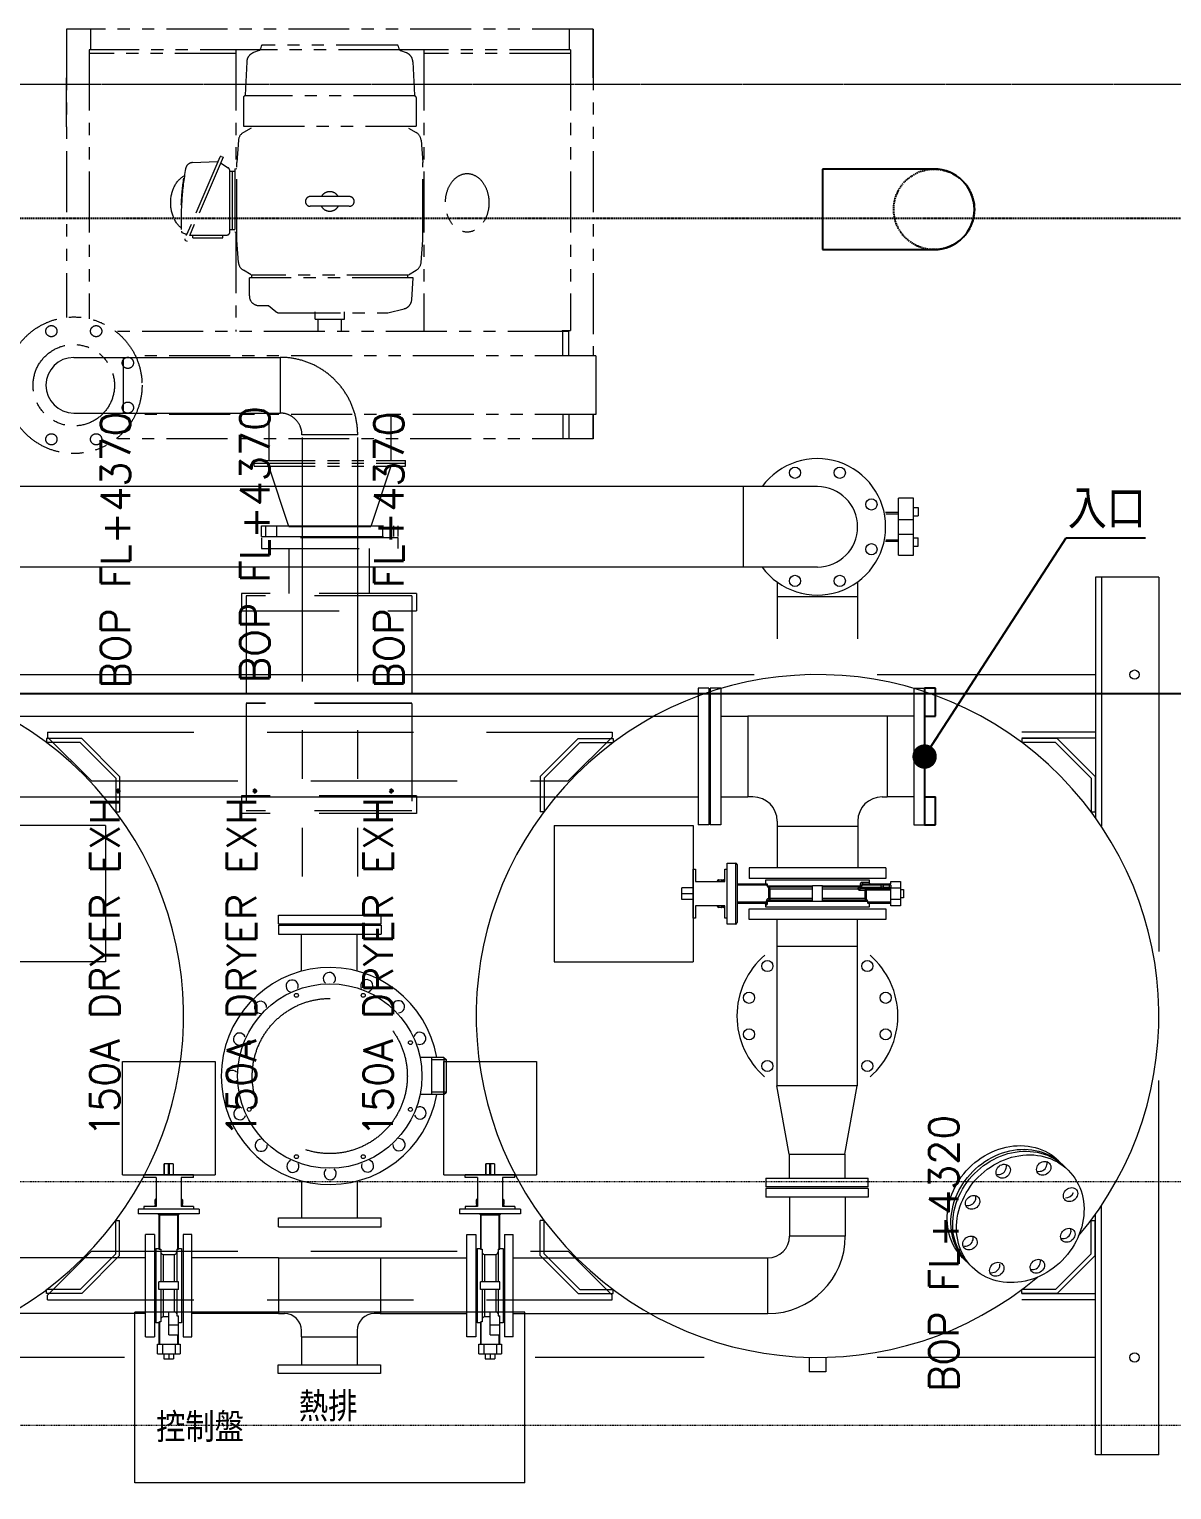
# Model space of a CAD drawing. Extents: x 0 to 160756, y 0 to 229247.
# Drawn here: x 56066 to 58409, y 92093 to 95088 of the extents above; entities that cross this region are included whole.
import ezdxf
from ezdxf.xclip import XClip

# ---------------------------------------------------------------- set-up
doc = ezdxf.new("R2010")
doc.units = 0
doc.header["$LTSCALE"] = 10
doc.header["$XCLIPFRAME"] = 2
for name, pattern in [('H12設備棟3F$0$CENTERK5', [6.916, 6.667, -0.083, 0.083, -0.083]), ('H12設備棟3F$0$DOTK1', [0.1, 0.05, -0.05]), ('H12設備棟3F$0$HIDDEN', [0.375, 0.25, -0.125]), ('H12設備棟3F$0$STYLE_18', [0.23669, 0.118345, -0.118345]), ('XCM7P30CDA$0$HIDDEN', [0.375, 0.25, -0.125]), ('XCM7Q30CDA-200K$0$DASHEDX2', [1.5, 1, -0.5]), ('XCM7Q30CDA-200K$0$PHANTOM', [2.5, 1.25, -0.25, 0.25, -0.25, 0.25, -0.25]), ('XCM7Q30CDA-200K$0$PHANTOMX2', [5, 2.5, -0.5, 0.5, -0.5, 0.5, -0.5])]:
    doc.linetypes.add(name, pattern=pattern)
for name, color, linetype in [('H12設備棟3F$0$ARC-BEAM', 252, 'H12設備棟3F$0$HIDDEN'), ('H12設備棟3F$0$H-SIN', 252, 'H12設備棟3F$0$CENTERK5'), ('H12設備棟3F$0$SETUBID', 252, 'H12設備棟3F$0$DOTK1'), ('H12設備棟3F$0$\uf4c9\ue50a', 252, 'Continuous'), ('XCM7P30CDA$0$U-CDA-PIPE', 252, 'Continuous'), ('XCM7P30CDA$0$U-CDA-PIPE 2', 252, 'Continuous'), ('XCM7P30CDA$0$U-CDA-TXT-01', 252, 'Continuous'), ('XCM7Q30CDA-200K$0$UER-FUTUER', 9, 'Continuous')]:
    doc.layers.add(name, color=color, linetype=linetype)
doc.styles.add('XCM7P30CDA$0$aa-txt', font='simplex.shx', dxfattribs={"width": 0.8, "bigfont": 'chineset.shx'})
doc.styles.add('XCM7Q30CDA-200K$0$Standard', font='txt.shx', dxfattribs={"bigfont": 'chineset.shx'})
doc.dimstyles.new('XCM7Q30CDA-200K$0$STANDARD', dxfattribs={"dimtxt": 0.18, "dimasz": 0.18, "dimexe": 0.18, "dimexo": 0.0625, "dimgap": 0.09, "dimtad": 0, "dimtih": 1, "dimtoh": 1, "dimdec": 4, "dimzin": 0, "dimdsep": 46, "dimtxsty": 'XCM7Q30CDA-200K$0$Standard', "dimcen": 0.09, "dimadec": 0, "dimazin": 0, "dimtfac": 1, "dimtdec": 4, "dimtofl": 0, "dimtmove": 0, "dimatfit": 3, "dimfxl": 1, "dimtolj": 1, "dimtzin": 0, "dimarcsym": 0})

# ---------------------------------------------------------------- blocks, each defined once
blk = doc.blocks.new('H12設備棟3F')
at = {"layer": 'H12設備棟3F$0$ARC-BEAM'}
blk.add_line((54535.2, 94700.3), (62735.2, 94700.3), dxfattribs=at)
at = {"layer": 'H12設備棟3F$0$H-SIN', "lineweight": 5}
blk.add_line((31421.4, 94975.3), (81271.4, 94975.3), dxfattribs=at)
at = {"layer": 'H12設備棟3F$0$SETUBID', "linetype": 'H12設備棟3F$0$STYLE_18', "lineweight": 5}
blk.add_lwpolyline([(55135.2, 92725.3), (60635.2, 92725.3), (60635.2, 92225.3), (55135.2, 92225.3)], close=True, dxfattribs=at)
at = {"layer": 'H12設備棟3F$0$\uf4c9\ue50a'}
blk.add_lwpolyline([(59885.2, 93725.3), (55885.2, 93725.3), (55885.2, 91225.3), (59885.2, 91225.3)], close=True, dxfattribs=at)
blk = doc.blocks.new('XCM7Q30CDA-200K$0$_Dot')
at = {"color": 0, "linetype": 'ByBlock', "lineweight": -2}
blk.add_line((-0.5, 0), (-1, 0), dxfattribs=at)
at = {"color": 0, "linetype": 'ByBlock', "const_width": 0.5}
blk.add_lwpolyline([(-0.25, 0, 1), (0.25, 0, 1)], format="xyb", close=True, dxfattribs=at)
blk = doc.blocks.new('XCM7P30CDA$0$F22P2-CDA-07-C20-00$0$FlangeSide-16.52x10KG')
for p, q in [((-2.2, 14), (-2.2, 8.26)), ((0, 14), (-2.2, 14)), ((0, -14), (0, 14)), ((0, 8.26), (-2.2, 8.26)), ((0, -8.26), (-2.2, -8.26)), ((-2.2, -8.26), (-2.2, -14)), ((-2.2, -14), (0, -14))]:
    blk.add_line(p, q)
blk = doc.blocks.new('XCM7P30CDA$0$A$Cefb5f231')
at = {"layer": 'XCM7P30CDA$0$U-CDA-PIPE 2', "xscale": 10, "yscale": 10, "zscale": 10, "rotation": 180}
blk.add_blockref('XCM7P30CDA$0$F22P2-CDA-07-C20-00$0$FlangeSide-16.52x10KG', (-936.4, -650.6), dxfattribs=at)
blk = doc.blocks.new('XCM7P30CDA$0$F22P2-CDA-07-C20-00$0$LRElbowDown-16.52')
for p, q in [((22.86, 8.26), (0, 8.26)), ((22.86, -8.26), (22.86, 8.26)), ((0, -8.26), (22.86, -8.26))]:
    blk.add_line(p, q)
blk.add_arc((0, 0), 8.26, 90, 270)
blk = doc.blocks.new('XCM7P30CDA')
at = {"layer": 'XCM7P30CDA$0$U-CDA-PIPE 2', "color": 1, "linetype": 'XCM7P30CDA$0$HIDDEN'}
blk.add_circle((57921.3, 94718.4), 82.6, dxfattribs=at)
blk.add_blockref('XCM7P30CDA$0$A$Cefb5f231', (58838.3, 94247.1))
at = {"layer": 'XCM7P30CDA$0$U-CDA-PIPE', "xscale": 10, "yscale": 10, "zscale": 10, "rotation": 180}
blk.add_blockref('XCM7P30CDA$0$F22P2-CDA-07-C20-00$0$LRElbowDown-16.52', (57921.3, 94718.4), dxfattribs=at)
at = {"layer": 'XCM7P30CDA$0$U-CDA-TXT-01', "style": 'XCM7P30CDA$0$aa-txt'}
for s, p in [('BOP FL+4370', (56558.5, 93747.1)), ('BOP FL+4370', (56272.8, 93735.8)), ('BOP FL+4370', (56833.2, 93735.8)), ('150A DRYER EXH.', (56250.8, 92816.2)), ('150A DRYER EXH.', (56531, 92816.2)), ('150A DRYER EXH.', (56811.2, 92816.2)), ('BOP FL+4320', (57971.2, 92294))]:
    blk.add_text(s, height=60, rotation=90, dxfattribs=at).set_placement(p)
blk = doc.blocks.new('XCM7Q30CDA-200K$0$A$C3f8f34e0')
at = {"linetype": 'XCM7Q30CDA-200K$0$PHANTOM', "lineweight": 13, "ltscale": 10}
for p, q in [((540, 2146.3), (-540, 2146.3)), ((-540, 2146.3), (-540, 1555.5)), ((-490.5, 2146.3), (-490.5, 2104.3)), ((490.5, 2146.3), (490.5, 2104.3)), ((540, 2146.3), (540, 1476.3)), ((540, 2046.3), (540, 2146.3)), ((-141.1, 2104.3), (-493.5, 2104.3)), ((-493.5, 2104.3), (-493.5, 1552.7)), ((-192.5, 2096.3), (-493.5, 2096.3)), ((-192.5, 2104.3), (-192.5, 1860.5)), ((-144.9, 2102.8), (-156.6, 2098.3)), ((142.5, 2103.7), (-142.5, 2103.7)), ((-140.5, 2111.8), (-141.9, 2106.2)), ((138, 2113.7), (-138, 2113.7)), ((140.5, 2111.8), (141.9, 2106.2)), ((493.5, 2104.3), (141.1, 2104.3)), ((144.9, 2102.8), (156.6, 2098.3)), ((192.5, 2104.3), (192.5, 1526.3)), ((493.5, 2096.3), (192.5, 2096.3)), ((493.5, 2104.3), (493.5, 1528.3)), ((-170.4, 2079.1), (-173.4, 2011.3)), ((170.4, 2079.1), (173.4, 2011.3)), ((-540, 1946.3), (-540, 2046.3)), ((173.5, 2009.7), (-173.5, 2009.7)), ((-177.1, 2006.1), (-177.1, 1947.7)), ((177.1, 2006.1), (177.1, 1947.7)), ((-177.1, 1947.7), (177.1, 1947.7)), ((-187.2, 1918.5), (-190.5, 1872.7)), ((-161.5, 1943.5), (-177.3, 1934.4)), ((161.5, 1943.5), (177.3, 1934.4)), ((187.3, 1918.5), (190.5, 1872.7)), ((-225.3, 1884.1), (-297.2, 1716.3)), ((-218.9, 1883.8), (-292.5, 1711.9)), ((-281.5, 1872.7), (-230.4, 1875)), ((-223.9, 1872), (-208.3, 1862)), ((-222.4, 1885.3), (-218.9, 1883.8)), ((-195, 1860.3), (-190.5, 1860.7)), ((-195, 1860.3), (-195, 1730.3)), ((-190.5, 1713.7), (-190.5, 1872.7)), ((190.5, 1713.7), (190.5, 1872.7)), ((-300, 1841), (-298.8, 1840.8)), ((-205, 1730.5), (-205, 1856)), ((-205, 1855.3), (-195, 1855.3)), ((-200, 1855.3), (-200, 1735.3)), ((40, 1803.2), (-40, 1803.2)), ((-305.2, 1787.1), (-304, 1787)), ((40, 1783.2), (-40, 1783.2)), ((-302.5, 1729.4), (-295.1, 1726.1)), ((-296, 1713.4), (-292.5, 1711.9)), ((-287.2, 1724.3), (-211.2, 1724.3)), ((-281, 1718.5), (-281, 1724.3)), ((-281, 1718.5), (-219, 1718.5)), ((-219, 1718.5), (-219, 1724.3)), ((-205, 1735.3), (-195, 1735.3)), ((-190.5, 1729.8), (-195, 1730.3)), ((-192.5, 1730), (-192.5, 1526.3)), ((-187.2, 1667.9), (-190.5, 1713.7)), ((187.3, 1667.9), (190.5, 1713.7)), ((-161.5, 1642.9), (-177.3, 1652)), ((161.5, 1642.9), (177.3, 1652)), ((-165, 1599.7), (-165, 1636.7)), ((171.1, 1636.7), (-165, 1636.7)), ((160, 1641.7), (-160, 1641.7)), ((-160, 1638.7), (-160, 1641.7)), ((160, 1638.7), (160, 1641.7)), ((167.9, 1591.3), (171.1, 1636.7)), ((-145, 1579.7), (-126, 1579.7)), ((-126, 1579.7), (-110.8, 1567.4)), ((-103.2, 1564.7), (115.7, 1564.7)), ((-30, 1551.7), (-30, 1566.7)), ((30, 1551.7), (30, 1566.7)), ((119, 1565.1), (152.7, 1573.3)), ((-30, 1551.7), (30, 1551.7)), ((-24, 1526.3), (-24, 1551.7)), ((24, 1526.3), (24, 1551.7)), ((476.8, 1528.3), (493.5, 1528.3)), ((476.8, 1528.3), (476.8, 1526.3)), ((490, 1526.3), (-438.4, 1526.3)), ((478, 1476.3), (478, 1526.3)), ((490, 1476.3), (490, 1526.3)), ((545.6, 1476.3), (-398.5, 1476.3)), ((545.6, 1476.3), (545.6, 1356.3)), ((545.6, 1356.3), (-398.5, 1356.3)), ((-125, 1356.3), (-125, 1262.3)), ((125, 1356.3), (125, 1262.3)), ((478, 1356.3), (478, 1306.3)), ((490, 1356.3), (490, 1306.3)), ((540, 1356.3), (540, 1306.3)), ((540, 1306.3), (540, 1356.3)), ((540, 1306.3), (-438.4, 1306.3)), ((-155, 1262.3), (155, 1262.3)), ((-155, 1250.3), (-155, 1262.3)), ((155, 1250.3), (155, 1262.3)), ((-155, 1256.3), (155, 1256.3)), ((-155, 1250.3), (155, 1250.3))]:
    blk.add_line(p, q, dxfattribs=at)
at = {"linetype": 'XCM7Q30CDA-200K$0$PHANTOMX2', "lineweight": 13, "ltscale": 20}
for p, q in [((-525, 1473.3), (-423, 1473.3)), ((-423, 1359.3), (-423, 1473.3)), ((-422.6, 1473.3), (-101.6, 1473.3)), ((-101.6, 1473.5), (-101.6, 1359.2)), ((-525, 1359.3), (-423, 1359.3)), ((-423, 1359.3), (-101.6, 1359.3)), ((57.2, 1314.7), (-57.1, 1314.7)), ((-57, 1309), (-57, 330)), ((57, 1309), (57, 330))]:
    blk.add_line(p, q, dxfattribs=at)
at = {"linetype": 'XCM7Q30CDA-200K$0$PHANTOM', "lineweight": 13, "ltscale": 20}
for p, q in [((-84.2, 1126.9), (-125, 1250.3)), ((125, 1250.3), (84.2, 1126.9)), ((-140, 1128.3), (140, 1128.3)), ((-140, 1106.3), (-140, 1128.3)), ((-131.5, 1106.3), (-131.5, 1128.3)), ((-108.5, 1106.3), (-108.5, 1128.3)), ((-84.2, 1126.9), (84.2, 1126.9)), ((108.5, 1106.3), (108.5, 1128.3)), ((131.5, 1106.3), (131.5, 1128.3)), ((140, 1106.3), (140, 1128.3)), ((-140, 1106.3), (140, 1106.3))]:
    blk.add_line(p, q, dxfattribs=at)
at = {"linetype": 'Continuous', "lineweight": 13}
for p, q in [((847.8, 1208.5), (-755.2, 1208.5)), ((847.8, 1208.5), (847.8, 1043.5)), ((999.8, 1208.5), (847.8, 1208.5)), ((1196.7, 1184.5), (1166.4, 1184.5)), ((1166.4, 1141.2), (1166.4, 1184.5)), ((1196.7, 1141.2), (1196.7, 1184.5)), ((1139.8, 1156.3), (1166.4, 1156.3)), ((1139.8, 1156.3), (1166.4, 1156.3)), ((1140.3, 1152.5), (1166.4, 1152.5)), ((1140.3, 1152.5), (1166.4, 1152.5)), ((1166.4, 1141.2), (1196.7, 1141.2)), ((1166.4, 1110.8), (1166.4, 1141.2)), ((1196.7, 1165.7), (1206.7, 1165.7)), ((1196.7, 1148.7), (1206.7, 1148.7)), ((1196.7, 1110.8), (1196.7, 1141.2)), ((1206.7, 1165.7), (1206.7, 1148.7)), ((1166.4, 1110.8), (1196.7, 1110.8)), ((1166.4, 1068), (1166.4, 1110.8)), ((1196.7, 1068), (1196.7, 1110.8)), ((1166.4, 1095.7), (1139.8, 1095.7)), ((1166.4, 1095.7), (1139.8, 1095.7)), ((1140.3, 1099.5), (1166.4, 1099.5)), ((1140.3, 1099.5), (1166.4, 1099.5)), ((1196.7, 1103.3), (1206.7, 1103.3)), ((1196.7, 1086.3), (1206.7, 1086.3)), ((1206.7, 1086.3), (1206.7, 1103.3)), ((1166.4, 1068), (1196.7, 1068)), ((847.8, 1043.5), (-755.2, 1043.5)), ((999.8, 1043.5), (847.8, 1043.5)), ((917.3, 1012.9), (917.3, 983)), ((1082.3, 1012.9), (1082.3, 983)), ((917.2, 983), (1082.4, 983)), ((917.3, 983), (917.3, 896.3)), ((1082.3, 983), (1082.3, 896.3)), ((745.1, 424), (750.1, 424)), ((745.1, 324), (745.1, 424)), ((750.1, 424), (750.1, 399)), ((810.1, 424), (815.1, 424)), ((810.1, 399), (810.1, 424)), ((815.1, 436.5), (832.1, 436.5)), ((815.1, 311.5), (815.1, 436.5)), ((832.1, 436.5), (832.1, 311.5)), ((835.1, 433.5), (835.1, 314.5)), ((750.1, 399), (810.1, 399)), ((795.1, 399), (795.1, 400.5)), ((797, 402.5), (803.1, 402.5)), ((797.1, 402.5), (797.1, 399)), ((803.1, 402.5), (803.1, 399)), ((805.1, 400.5), (805.1, 399)), ((807, 402.5), (810.1, 402.5)), ((807.1, 399), (807.1, 402.5)), ((835.1, 394), (896.4, 394)), ((897.1, 391), (835.1, 391)), ((894.1, 394), (894.1, 402)), ((894.1, 402), (1106.1, 402)), ((897.1, 390), (897.1, 391)), ((897.1, 390), (990.1, 390)), ((990.1, 358), (990.1, 390)), ((1010.1, 390), (990.1, 390)), ((1010.1, 390), (1087.5, 390)), ((1010.1, 358), (1010.1, 390)), ((1087.5, 391), (1087.5, 390)), ((1090.7, 391), (1087.5, 391)), ((1090.7, 390), (1087.5, 390)), ((1130.8, 391), (1090.7, 391)), ((1090.7, 391), (1090.7, 390)), ((1106, 397), (1090.8, 397)), ((1093.4, 394), (1131.5, 394)), ((1106.1, 402), (1106.1, 397)), ((1130.8, 387), (1130.8, 391)), ((1134.5, 391), (1130.8, 391)), ((1131.5, 394), (1133, 394)), ((1133, 394), (1146.1, 394)), ((1134.5, 391), (1134.5, 387)), ((1147.6, 391), (1134.5, 391)), ((1146.1, 394), (1147.1, 394)), ((1147.1, 394), (1150.1, 394)), ((1147.6, 387), (1147.6, 391)), ((1150.1, 391), (1147.6, 391)), ((1150.1, 399), (1170.1, 399)), ((1150.1, 394), (1150.1, 399)), ((1150.1, 391), (1150.1, 387)), ((1170.1, 399), (1170.1, 386)), ((745.1, 386), (722.1, 386)), ((722.1, 374), (722.1, 386)), ((722.1, 374), (745.1, 374)), ((722.1, 362), (722.1, 374)), ((745.1, 362), (722.1, 362)), ((990.1, 387), (899.6, 387)), ((899.6, 387), (899.9, 387)), ((899.9, 387), (899.9, 363.9)), ((899.9, 363.9), (900.4, 361)), ((899.9, 363.9), (902.8, 363.9)), ((900.4, 361), (990.1, 361)), ((902.8, 384.1), (990.1, 384.1)), ((902.8, 363.9), (902.8, 384.1)), ((990.1, 363.9), (902.8, 363.9)), ((1084.9, 387), (1010.1, 387)), ((1010.1, 384.1), (1082.8, 384.1)), ((1097.3, 363.9), (1010.1, 363.9)), ((1010.1, 361), (1100.5, 361)), ((1085.8, 381), (1097.3, 381)), ((1131.5, 384), (1088.3, 384)), ((1089.9, 387), (1130.8, 387)), ((1097.3, 381), (1097.3, 363.9)), ((1100.2, 381), (1097.3, 381)), ((1100.2, 381), (1100.2, 384)), ((1150.1, 381), (1100.2, 381)), ((1100.2, 381), (1100.2, 361)), ((1100.5, 361), (1100.2, 361)), ((1134.5, 387), (1130.8, 387)), ((1133, 384), (1131.5, 384)), ((1146.1, 384), (1133, 384)), ((1134.5, 387), (1147.6, 387)), ((1147.1, 384), (1146.1, 384)), ((1150.1, 384), (1147.1, 384)), ((1147.6, 387), (1150.1, 387)), ((1149.9, 386), (1170.1, 386)), ((1150.1, 362), (1150.1, 384)), ((1170.1, 362), (1150.1, 362)), ((1150.1, 349), (1150.1, 362)), ((1170.1, 386), (1170.1, 362)), ((1170.1, 382.5), (1176.1, 382.5)), ((1176.1, 365.5), (1170.1, 365.5)), ((1170.1, 362), (1170.1, 349)), ((1176.1, 382.5), (1176.1, 365.5)), ((750.1, 349), (750.1, 324)), ((810.1, 349), (750.1, 349)), ((795.1, 347.5), (795.1, 349)), ((803.1, 345.5), (797, 345.5)), ((797.1, 349), (797.1, 345.5)), ((803.1, 349), (803.1, 345.5)), ((805.1, 349), (805.1, 347.5)), ((810.1, 345.5), (807, 345.5)), ((807.1, 349), (807.1, 345.5)), ((810.1, 324), (810.1, 349)), ((835.1, 357), (894.7, 357)), ((893.3, 354), (835.1, 354)), ((894.1, 346), (894.1, 351)), ((1106.1, 346), (894.1, 346)), ((894.2, 351), (896.3, 351)), ((894.7, 358), (897.6, 358)), ((894.7, 358), (894.7, 357)), ((894.7, 357), (897.6, 357)), ((897.6, 357), (897.6, 358)), ((990.1, 358), (897.6, 358)), ((1010.1, 358), (990.1, 358)), ((1103.1, 358), (1010.1, 358)), ((1103.1, 358), (1103.1, 357)), ((1103.1, 357), (1150.1, 357)), ((1150.1, 354), (1103.8, 354)), ((1106.1, 354), (1106.1, 346)), ((1170.1, 349), (1150.1, 349)), ((750.1, 324), (745.1, 324)), ((815.1, 324), (810.1, 324)), ((832.1, 311.5), (815.1, 311.5)), ((942, -160), (916.6, -20)), ((1056, -160), (1081.6, -20)), ((942, -160), (942, -209.4)), ((942, -160), (1056, -160)), ((1056, -160), (1056, -209.4)), ((-381.3, -207.8), (-381.3, -202.8)), ((-279.3, -202.8), (-381.3, -202.8)), ((-355.8, -207.8), (-381.3, -207.8)), ((-355.8, -207.8), (-355.8, -267.8)), ((-339.3, -202.8), (-339.3, -179.8)), ((-339.3, -179.8), (-339.3, -202.8)), ((-321.4, -179.8), (-339.3, -179.8)), ((-331.3, -179.8), (-331.3, -202.8)), ((-329.4, -179.8), (-329.4, -202.8)), ((-321.4, -179.8), (-321.4, -202.8)), ((-321.3, -179.8), (-321.3, -202.8)), ((-304.8, -207.8), (-304.8, -267.8)), ((-279.3, -207.8), (-304.8, -207.8)), ((-279.3, -207.8), (-279.3, -202.8)), ((277.7, -207.8), (277.7, -202.8)), ((379.7, -202.8), (277.7, -202.8)), ((303.2, -207.8), (277.7, -207.8)), ((303.2, -207.8), (303.2, -267.8)), ((319.7, -202.8), (319.7, -179.8)), ((319.7, -179.8), (319.7, -202.8)), ((337.6, -179.8), (319.7, -179.8)), ((327.7, -179.8), (327.7, -202.8)), ((329.6, -179.8), (329.6, -202.8)), ((337.6, -179.8), (337.6, -202.8)), ((337.7, -179.8), (337.7, -202.8)), ((354.2, -207.8), (354.2, -267.8)), ((379.7, -207.8), (354.2, -207.8)), ((379.7, -207.8), (379.7, -202.8)), ((894, -209.4), (894, -227.4)), ((894, -209.4), (1104, -209.4)), ((1104, -227.4), (1104, -209.4)), ((1104, -227.4), (894, -227.4)), ((-355.8, -267.8), (-381.3, -267.8)), ((-381.3, -267.8), (-381.3, -272.8)), ((-358.4, -261.8), (-358.4, -253.8)), ((-358.4, -253.8), (-355.8, -253.8)), ((-355.8, -261.8), (-358.4, -261.8)), ((-358.4, -267.8), (-358.4, -263.8)), ((-358.4, -263.8), (-355.8, -263.8)), ((-355.8, -252.8), (-357.4, -252.8)), ((-355.8, -262.8), (-357.4, -262.8)), ((-303.2, -252.8), (-304.8, -252.8)), ((-304.8, -253.8), (-302.2, -253.8)), ((-302.2, -261.8), (-304.8, -261.8)), ((-303.2, -262.8), (-304.8, -262.8)), ((-304.8, -263.8), (-302.2, -263.8)), ((-279.3, -267.8), (-304.8, -267.8)), ((-302.2, -253.8), (-302.2, -261.8)), ((-302.2, -263.8), (-302.2, -267.8)), ((-279.3, -267.8), (-279.3, -272.8)), ((303.2, -267.8), (277.7, -267.8)), ((277.7, -267.8), (277.7, -272.8)), ((300.6, -261.8), (300.6, -253.8)), ((300.6, -253.8), (303.2, -253.8)), ((303.2, -261.8), (300.6, -261.8)), ((300.6, -267.8), (300.6, -263.8)), ((300.6, -263.8), (303.2, -263.8)), ((303.2, -252.8), (301.6, -252.8)), ((303.2, -262.8), (301.6, -262.8)), ((355.8, -252.8), (354.2, -252.8)), ((354.2, -253.8), (356.8, -253.8)), ((356.8, -261.8), (354.2, -261.8)), ((355.8, -262.8), (354.2, -262.8)), ((354.2, -263.8), (356.8, -263.8)), ((379.7, -267.8), (354.2, -267.8)), ((356.8, -253.8), (356.8, -261.8)), ((356.8, -263.8), (356.8, -267.8)), ((379.7, -267.8), (379.7, -272.8)), ((-267.8, -272.8), (-392.8, -272.8)), ((-392.8, -272.8), (-392.8, -282.8)), ((-267.8, -282.8), (-392.8, -282.8)), ((-352.3, -282.8), (-350.3, -284.8)), ((-350.3, -284.8), (-348.3, -284.8)), ((-350.3, -284.8), (-350.3, -354.9)), ((-348.3, -284.8), (-348.3, -282.8)), ((-348.3, -284.8), (-312.3, -284.8)), ((-348.3, -355.3), (-348.3, -284.8)), ((-312.3, -284.8), (-312.3, -282.8)), ((-312.3, -284.8), (-310.3, -284.8)), ((-312.3, -284.8), (-312.3, -355.3)), ((-310.3, -284.8), (-308.3, -282.8)), ((-310.3, -354.9), (-310.3, -284.8)), ((-267.8, -272.8), (-267.8, -282.8)), ((391.2, -272.8), (266.2, -272.8)), ((266.2, -272.8), (266.2, -282.8)), ((391.2, -282.8), (266.2, -282.8)), ((306.7, -282.8), (308.7, -284.8)), ((308.7, -284.8), (310.7, -284.8)), ((308.7, -284.8), (308.7, -354.9)), ((310.7, -284.8), (310.7, -282.8)), ((310.7, -284.8), (346.7, -284.8)), ((310.7, -355.3), (310.7, -284.8)), ((346.7, -284.8), (346.7, -282.8)), ((346.7, -284.8), (348.7, -284.8)), ((346.7, -284.8), (346.7, -355.3)), ((348.7, -284.8), (350.7, -282.8)), ((348.7, -354.9), (348.7, -284.8)), ((391.2, -272.8), (391.2, -282.8)), ((-282.8, -324.8), (-300.8, -324.8)), ((-300.8, -324.8), (-300.8, -534.8)), ((-282.8, -534.8), (-282.8, -324.8)), ((281.2, -324.8), (299.2, -324.8)), ((281.2, -534.8), (281.2, -324.8)), ((299.2, -324.8), (299.2, -534.8)), ((-356.8, -353.3), (-350.3, -353.3)), ((-356.8, -353.3), (-356.8, -506.3)), ((-348.3, -355.3), (-346.8, -355.3)), ((-346.8, -355.3), (-346.8, -421.8)), ((-313.8, -355.3), (-312.3, -355.3)), ((-313.8, -355.3), (-313.8, -421.8)), ((-310.3, -353.3), (-303.8, -353.3)), ((-303.8, -353.3), (-303.8, -506.3)), ((302.2, -353.3), (308.7, -353.3)), ((302.2, -353.3), (302.2, -506.3)), ((310.7, -355.3), (312.2, -355.3)), ((312.2, -355.3), (312.2, -421.8)), ((345.2, -355.3), (346.7, -355.3)), ((345.2, -355.3), (345.2, -421.8)), ((348.7, -353.3), (355.2, -353.3)), ((355.2, -353.3), (355.2, -506.3)), ((-341.8, -365.7), (-341.8, -421.8)), ((-341.8, -365.7), (-318.8, -365.7)), ((-318.8, -365.7), (-318.8, -421.8)), ((-105.1, -372.7), (-282.8, -372.7)), ((-105.1, -372.7), (-105.1, -487)), ((-105.1, -372.7), (104.5, -372.7)), ((103.5, -372.7), (281.2, -372.7)), ((104.5, -487), (104.5, -372.7)), ((317.2, -365.7), (317.2, -421.8)), ((317.2, -365.7), (340.2, -365.7)), ((340.2, -365.7), (340.2, -421.8)), ((-310.3, -421.8), (-350.3, -421.8)), ((-350.3, -429.8), (-350.3, -421.8)), ((-350.3, -437.8), (-350.3, -429.8)), ((-310.3, -437.8), (-350.3, -437.8)), ((-346.8, -437.8), (-346.8, -504.3)), ((-341.8, -437.8), (-341.8, -494)), ((-318.8, -437.8), (-318.8, -483.8)), ((-313.8, -437.8), (-313.8, -491.9)), ((-310.3, -429.8), (-310.3, -421.8)), ((-310.3, -437.8), (-310.3, -429.8)), ((-105.1, -434.9), (-105.1, -487)), ((348.7, -421.8), (308.7, -421.8)), ((308.7, -429.8), (308.7, -421.8)), ((308.7, -437.8), (308.7, -429.8)), ((348.7, -437.8), (308.7, -437.8)), ((312.2, -437.8), (312.2, -504.3)), ((317.2, -437.8), (317.2, -494)), ((340.2, -437.8), (340.2, -483.8)), ((345.2, -437.8), (345.2, -491.9)), ((348.7, -429.8), (348.7, -421.8)), ((348.7, -437.8), (348.7, -429.8)), ((-350.3, -506.3), (-356.8, -506.3)), ((-350.3, -504.7), (-350.3, -549.8)), ((-346.8, -504.3), (-348.3, -504.3)), ((-348.3, -549.8), (-348.3, -504.3)), ((-330.3, -494), (-341.8, -494)), ((-330.3, -483.8), (-318.8, -483.8)), ((-330.3, -510.4), (-330.3, -483.8)), ((-313.8, -491.9), (-310.3, -491.9)), ((-310.3, -510.4), (-310.3, -491.9)), ((-303.8, -506.3), (-310.3, -506.3)), ((-105.1, -487), (-282.8, -487)), ((-105.1, -487), (-93, -487)), ((104.5, -487), (91.3, -487)), ((103.5, -487), (281.2, -487)), ((308.7, -506.3), (302.2, -506.3)), ((308.7, -504.7), (308.7, -549.8)), ((312.2, -504.3), (310.7, -504.3)), ((310.7, -549.8), (310.7, -504.3)), ((328.7, -494), (317.2, -494)), ((328.7, -483.8), (340.2, -483.8)), ((328.7, -510.4), (328.7, -483.8)), ((345.2, -491.9), (348.7, -491.9)), ((348.7, -510.4), (348.7, -491.9)), ((355.2, -506.3), (348.7, -506.3)), ((-330.3, -510.4), (-310.3, -510.4)), ((-330.3, -530.7), (-330.3, -510.4)), ((-330.3, -530.7), (-310.3, -530.7)), ((-312.3, -530.7), (-312.3, -549.8)), ((-310.3, -530.7), (-310.3, -510.4)), ((-310.3, -549.8), (-310.3, -530.7)), ((-300.8, -534.8), (-282.8, -534.8)), ((-58, -534.8), (-58, -522)), ((-58, -534.8), (56.3, -534.8)), ((-58, -534.8), (-58, -591.8)), ((56.3, -522), (56.3, -534.8)), ((56.3, -534.8), (56.3, -591.8)), ((299.2, -534.8), (281.2, -534.8)), ((328.7, -510.4), (348.7, -510.4)), ((328.7, -530.7), (328.7, -510.4)), ((328.7, -530.7), (348.7, -530.7)), ((346.7, -530.7), (346.7, -549.8)), ((348.7, -530.7), (348.7, -510.4)), ((348.7, -549.8), (348.7, -530.7)), ((-353.5, -569.8), (-353.5, -549.8)), ((-353.5, -549.8), (-343.4, -549.8)), ((-343.4, -549.8), (-317.2, -549.8)), ((-343.4, -549.8), (-343.4, -569.8)), ((-317.2, -549.8), (-317.2, -569.8)), ((-317.2, -549.8), (-307.1, -549.8)), ((-307.1, -549.8), (-307.1, -569.8)), ((305.5, -569.8), (305.5, -549.8)), ((305.5, -549.8), (315.6, -549.8)), ((315.6, -549.8), (341.8, -549.8)), ((315.6, -549.8), (315.6, -569.8)), ((341.8, -549.8), (341.8, -569.8)), ((341.8, -549.8), (351.9, -549.8)), ((351.9, -549.8), (351.9, -569.8)), ((-353.5, -569.8), (-343.4, -569.8)), ((-343.4, -569.8), (-317.2, -569.8)), ((-340.3, -569.8), (-340.3, -579.8)), ((-340.3, -579.8), (-330.3, -579.8)), ((-330.3, -569.8), (-330.3, -579.8)), ((-330.3, -579.8), (-320.3, -579.8)), ((-320.3, -569.8), (-320.3, -579.8)), ((-317.2, -569.8), (-307.1, -569.8)), ((-105.8, -609.8), (-105.8, -591.8)), ((-105.8, -591.8), (104.2, -591.8)), ((104.2, -591.8), (104.2, -609.8)), ((305.5, -569.8), (315.6, -569.8)), ((315.6, -569.8), (341.8, -569.8)), ((318.7, -569.8), (318.7, -579.8)), ((318.7, -579.8), (328.7, -579.8)), ((328.7, -569.8), (328.7, -579.8)), ((328.7, -579.8), (338.7, -579.8)), ((338.7, -569.8), (338.7, -579.8)), ((341.8, -569.8), (351.9, -569.8)), ((104.2, -609.8), (-105.8, -609.8))]:
    blk.add_line(p, q, dxfattribs=at)
at = {"linetype": 'XCM7Q30CDA-200K$0$DASHEDX2', "lineweight": 13, "ltscale": 20}
for p, q in [((140, 1103.3), (-140, 1103.3)), ((-140, 1103.3), (-140, 1081.3)), ((-140, 1081.3), (140, 1081.3)), ((-84, 1081.3), (-84, 989.5)), ((81, 1081.3), (81, 989.5)), ((140, 1081.3), (140, 1103.3)), ((-181.1, 989.5), (-181.1, 953.5)), ((177.9, 989.5), (-181.1, 989.5)), ((177.9, 989.5), (177.9, 953.5)), ((168.4, 984.5), (-171.6, 984.5)), ((-171.6, 984.5), (-171.6, 764.5)), ((168.4, 984.5), (168.4, 764.5)), ((-181.1, 953.5), (177.9, 953.5)), ((168.4, 764.5), (-171.6, 764.5)), ((168.4, 763.5), (-171.6, 763.5)), ((-171.6, 763.5), (-171.6, 543.5)), ((168.4, 763.5), (168.4, 543.5)), ((-181.1, 574.5), (-181.1, 538.5)), ((177.9, 574.5), (-181.1, 574.5)), ((177.9, 574.5), (177.9, 538.5)), ((168.4, 543.5), (-171.6, 543.5)), ((177.9, 538.5), (-181.1, 538.5))]:
    blk.add_line(p, q, dxfattribs=at)
at = {"lineweight": 13}
for p, q in [((1570.1, 1023), (1570.1, 529.5)), ((1700.1, 1023), (1570.1, 1023)), ((1582.1, 1023), (1582.1, 512.2)), ((1700.1, 1023), (1700.1, 255)), ((870.4, 822.9), (-796.2, 822.9)), ((1569.1, 822.9), (1122.2, 822.9)), ((777.1, 795), (755.1, 795)), ((755.1, 795), (755.1, 515)), ((777.1, 795), (777.1, 515)), ((802.1, 795), (780.1, 795)), ((780.1, 795), (780.1, 515)), ((802.1, 795), (802.1, 515)), ((1197.7, 795), (1219.7, 795)), ((1197.7, 795), (1197.7, 515)), ((1219.7, 795), (1219.7, 515)), ((-847.4, 737.6), (755.1, 737.6)), ((802.5, 737.6), (857.1, 737.6)), ((857.1, 737.6), (857.1, 572.4)), ((1143.1, 737.6), (857.1, 737.6)), ((1197.7, 737.6), (1143.1, 737.6)), ((1143.1, 737.6), (1143.1, 572.4)), ((1569.1, 704.9), (1419.1, 704.9)), ((1569.1, 692.9), (1419.1, 692.9)), ((1491.2, 691.9), (1419.1, 691.9)), ((1419.1, 691.9), (1419.1, 683.9)), ((1569.1, 614), (1491.2, 691.9)), ((1487.9, 683.9), (1419.1, 683.9)), ((1561.1, 610.7), (1487.9, 683.9)), ((1561.1, 610.7), (1561.1, 541.9)), ((1569.1, 614), (1569.1, 541.9)), ((-847.4, 572.4), (755.1, 572.4)), ((802.5, 572.4), (857.1, 572.4)), ((867.5, 572.4), (857.1, 572.4)), ((1132.7, 572.4), (1143.1, 572.4)), ((1197.7, 572.4), (1143.1, 572.4)), ((1561.1, 541.9), (1569.1, 541.9)), ((777.1, 515), (755.1, 515)), ((802.1, 515), (780.1, 515)), ((917.5, 522.4), (917.5, 512)), ((917.5, 512), (1082.7, 512)), ((917.6, 512), (917.6, 427)), ((1082.6, 512), (1082.6, 427)), ((1082.7, 522.4), (1082.7, 512)), ((1197.7, 515), (1219.7, 515)), ((860.1, 427), (860.1, 405)), ((1140.1, 427), (860.1, 427)), ((1140.1, 427), (1140.1, 405)), ((1140.1, 405), (860.1, 405)), ((860.1, 321), (860.1, 343)), ((860.1, 343), (1140.1, 343)), ((1140.1, 343), (1140.1, 321)), ((1140.1, 321), (860.1, 321)), ((917.3, 266), (917.3, 321)), ((1082.3, 266), (1082.3, 321)), ((917.3, 266), (1082.3, 266)), ((917.3, -20), (917.3, 266)), ((1082.3, -20), (1082.3, 266)), ((234, 38), (185.1, 38)), ((209, -38), (209, 38)), ((239, 33), (209, 33)), ((234, 38), (239, 33)), ((234, 38), (234, -38)), ((239, -33), (239, 33)), ((1082.3, -20), (917.3, -20)), ((1700.1, -777), (1700.1, -9)), ((234, -38), (185.1, -38)), ((239, -33), (209, -33)), ((234, -38), (239, -33)), ((1104, -230.4), (894, -230.4)), ((894, -230.4), (894, -248.4)), ((1104, -230.4), (1104, -248.4)), ((1104, -248.4), (894, -248.4)), ((942.6, -248.4), (942.6, -328.4)), ((1056.6, -248.4), (1056.6, -328.4)), ((1582.1, -777), (1582.1, -266.2)), ((1561.1, -364.7), (1561.1, -295.9)), ((1561.1, -295.9), (1569.1, -295.9)), ((1569.1, -368), (1569.1, -295.9)), ((1570.1, -777), (1570.1, -283.5)), ((-359.8, -324.8), (-377.8, -324.8)), ((-377.8, -534.8), (-377.8, -324.8)), ((-359.8, -324.8), (-359.8, -534.8)), ((358.2, -324.8), (376.2, -324.8)), ((358.2, -324.8), (358.2, -534.8)), ((376.2, -534.8), (376.2, -324.8)), ((1056.6, -328.4), (942.6, -328.4)), ((1056.9, -328.4), (942.6, -328.4)), ((-377.8, -372.6), (-899, -372.8)), ((376.2, -372.6), (898, -372.8)), ((898.2, -487.1), (898.2, -372.8)), ((1561.1, -364.7), (1487.9, -437.9)), ((1569.1, -368), (1491.2, -445.9)), ((1487.9, -437.9), (1419.1, -437.9)), ((1419.1, -445.9), (1419.1, -437.9)), ((1491.2, -445.9), (1419.1, -445.9)), ((1569.1, -446.9), (1419.1, -446.9)), ((1569.1, -458.9), (1419.1, -458.9)), ((-377.8, -486.9), (-898.7, -487.1)), ((376.2, -486.9), (897.7, -487.1)), ((-377.8, -534.8), (-359.8, -534.8)), ((376.2, -534.8), (358.2, -534.8)), ((-421.3, -576.9), (-768.2, -576.9)), ((767.8, -576.9), (420.9, -576.9)), ((983.2, -576.7), (983.2, -606.7)), ((1017.2, -576.7), (1017.2, -606.7)), ((1569.1, -576.9), (1122.2, -576.9)), ((1017.2, -606.7), (983.2, -606.7)), ((1700.1, -777), (1570.1, -777))]:
    blk.add_line(p, q, dxfattribs=at)
at = {"linetype": 'XCM7Q30CDA-200K$0$DASHEDX2', "lineweight": 13, "ltscale": 30}
for p, q in [((-508.8, 691.9), (-580.9, 691.9)), ((-580.9, 691.9), (-580.9, 683.9)), ((-578.7, 705.1), (579.1, 705.1)), ((-578.7, 705.1), (-578.7, 695.1)), ((-488.7, 605.1), (-578.7, 695.1)), ((-430.9, 614), (-508.8, 691.9)), ((431.3, 614), (509.2, 691.9)), ((489.1, 605.1), (579.1, 695.1)), ((509.2, 691.9), (581.3, 691.9)), ((579.1, 705.1), (579.1, 695.1)), ((581.3, 691.9), (581.3, 683.9)), ((-512.1, 683.9), (-580.9, 683.9)), ((-438.9, 610.7), (-512.1, 683.9)), ((439.3, 610.7), (512.5, 683.9)), ((512.5, 683.9), (581.3, 683.9)), ((-488.7, 605.1), (489.1, 605.1)), ((-438.9, 610.7), (-438.9, 541.9)), ((-430.9, 614), (-430.9, 541.9)), ((431.3, 614), (431.3, 541.9)), ((439.3, 610.7), (439.3, 541.9)), ((-438.9, 541.9), (-430.9, 541.9)), ((439.3, 541.9), (431.3, 541.9)), ((-438.9, -364.7), (-438.9, -295.9)), ((-438.9, -295.9), (-430.9, -295.9)), ((-430.9, -368), (-430.9, -295.9)), ((431.3, -368), (431.3, -295.9)), ((439.3, -295.9), (431.3, -295.9)), ((439.3, -364.7), (439.3, -295.9)), ((-488.7, -359.1), (-578.7, -449.1)), ((-488.7, -359.1), (489.1, -359.1)), ((489.1, -359.1), (579.1, -449.1)), ((-438.9, -364.7), (-512.1, -437.9)), ((-430.9, -368), (-508.8, -445.9)), ((431.3, -368), (509.2, -445.9)), ((439.3, -364.7), (512.5, -437.9)), ((-512.1, -437.9), (-580.9, -437.9)), ((-580.9, -445.9), (-580.9, -437.9)), ((-508.8, -445.9), (-580.9, -445.9)), ((-578.7, -459.1), (-578.7, -449.1)), ((509.2, -445.9), (581.3, -445.9)), ((512.5, -437.9), (581.3, -437.9)), ((579.1, -459.1), (579.1, -449.1)), ((581.3, -445.9), (581.3, -437.9)), ((-578.7, -459.1), (579.1, -459.1))]:
    blk.add_line(p, q, dxfattribs=at)
at = {"lineweight": 13, "ltscale": 20}
for p, q in [((-459.7, 514), (-744.7, 514)), ((-459.7, 514), (-459.7, 234)), ((460.1, 514), (460.1, 234)), ((460.1, 514), (745.1, 514)), ((745.1, 514), (745.1, 234)), ((-459.7, 234), (-744.7, 234)), ((460.1, 234), (745.1, 234)), ((-425.3, 30), (-235.3, 30)), ((-425.3, -202.8), (-425.3, 30)), ((-235.3, 30), (-235.3, -202.8)), ((233.7, 30), (423.7, 30)), ((233.7, -202.8), (233.7, 30)), ((423.7, 30), (423.7, -202.8)), ((-425.3, -202.8), (-235.3, -202.8)), ((233.7, -202.8), (423.7, -202.8))]:
    blk.add_line(p, q, dxfattribs=at)
at = {"lineweight": 13, "ltscale": 30}
for p, q in [((-105, 330), (105, 330)), ((-105, 312), (-105, 330)), ((105, 312), (105, 330)), ((-105, 312), (105, 312)), ((-105, 309), (105, 309)), ((-105, 309), (-105, 291)), ((105, 309), (105, 291)), ((-105, 291), (105, 291)), ((-57.7, 214.9), (-57.7, 291)), ((56.3, 215.3), (56.3, 291)), ((-57.7, -214.9), (-57.7, -291)), ((56.3, -215.3), (56.3, -291)), ((-105, -291), (105, -291)), ((-105, -309), (-105, -291)), ((105, -309), (105, -291)), ((-105, -309), (105, -309))]:
    blk.add_line(p, q, dxfattribs=at)
at = {"linetype": 'XCM7Q30CDA-200K$0$PHANTOMX2', "lineweight": 13, "ltscale": 40}
for p, q in [((-399.8, -834.1), (-399.8, -484.1)), ((400.2, -484.1), (-399.8, -484.1)), ((400.2, -834.1), (400.2, -484.1)), ((400.2, -834.1), (-399.8, -834.1))]:
    blk.add_line(p, q, dxfattribs=at)
at = {"linetype": 'Continuous', "lineweight": 13, "flags": 128}
for points in [[(896.4, 394), (896.6, 393.8), (896.8, 393.3), (897, 392.5), (897, 391.6), (897.1, 391)], [(1087.5, 390), (1087.4, 389.2), (1087, 388.5)], [(1090.8, 397), (1089.6, 396.5), (1088.5, 395.3), (1087.8, 393.3), (1087.6, 392.2), (1087.5, 391)], [(1090.7, 390), (1090.5, 388.4), (1089.9, 387)], [(1133, 394), (1133.6, 393.8), (1134.1, 393.1), (1134.4, 392.1), (1134.5, 391)], [(1146.1, 394), (1146.6, 393.8), (1147.1, 393.1), (1147.5, 392.1), (1147.6, 391)], [(1086, 385.5), (1088, 386), (1089.9, 387)], [(1133, 384), (1133.6, 384.2), (1134.1, 384.9), (1134.4, 385.9), (1134.5, 387)], [(1147.6, 387), (1147.5, 385.9), (1147.1, 384.9), (1146.6, 384.2), (1146.1, 384)], [(896.3, 351), (896.7, 351.5), (897.2, 352.8), (897.5, 354.7), (897.6, 357)], [(1103.8, 354), (1103.5, 354.2), (1103.3, 354.7), (1103.2, 355.5), (1103.1, 356.4), (1103.1, 357)], [(1298.4, -373.3), (1298.3, -373.1), (1293.5, -368), (1289, -362.5), (1284.9, -356.8), (1281.1, -350.7), (1277.8, -344.4), (1274.8, -337.9), (1272.3, -331.2), (1270.2, -324.2), (1268.5, -317.1), (1267.2, -309.8), (1266.4, -302.4), (1266, -295), (1266.1, -287.4), (1266.6, -279.8), (1267.6, -272.2), (1269, -264.6), (1270.8, -257), (1273.1, -249.5), (1275.7, -242), (1278.8, -234.7), (1282.3, -227.5), (1286.2, -220.4), (1290.4, -213.5), (1295, -206.9), (1299.9, -200.4), (1305.2, -194.2), (1310.8, -188.3), (1316.7, -182.7), (1322.8, -177.4), (1329.2, -172.4), (1335.8, -167.7), (1342.7, -163.4), (1349.7, -159.5), (1356.9, -155.9), (1364.2, -152.8), (1371.6, -150.1), (1379.1, -147.7), (1386.7, -145.9), (1394.3, -144.4), (1401.9, -143.4), (1409.5, -142.8), (1417, -142.7), (1424.5, -143), (1431.9, -143.7), (1439.2, -144.9), (1446.3, -146.6), (1453.2, -148.6), (1460, -151.1), (1466.6, -154), (1472.9, -157.3), (1478.9, -161), (1484.7, -165.1), (1490.2, -169.5), (1495.2, -174.2)], [(1311.6, -385.8), (1311, -385.4), (1305.9, -380.6), (1301, -375.5), (1296.6, -370), (1292.4, -364.3), (1288.7, -358.2), (1285.3, -351.9), (1282.4, -345.4), (1279.9, -338.6), (1277.7, -331.7), (1276.1, -324.6), (1274.8, -317.3), (1274, -309.9), (1273.6, -302.5), (1273.7, -294.9), (1274.2, -287.3), (1275.2, -279.7), (1276.6, -272.1), (1278.4, -264.5), (1280.6, -257), (1283.3, -249.5), (1286.4, -242.2), (1289.9, -235), (1293.7, -227.9), (1298, -221), (1302.6, -214.4), (1307.5, -207.9), (1312.8, -201.7), (1318.4, -195.8), (1324.3, -190.2), (1330.4, -184.9), (1336.8, -179.9), (1343.4, -175.2), (1350.3, -170.9), (1357.3, -167), (1364.5, -163.4), (1371.8, -160.3), (1379.2, -157.6), (1386.7, -155.2), (1394.3, -153.4), (1401.9, -151.9), (1409.5, -150.9), (1417.1, -150.3), (1424.6, -150.2), (1432.1, -150.5), (1439.5, -151.2), (1446.7, -152.4), (1453.9, -154.1), (1460.8, -156.1), (1467.6, -158.6), (1474.1, -161.5), (1480.5, -164.8), (1486.5, -168.5), (1492.3, -172.6), (1497.8, -177), (1503, -181.8), (1507.8, -186.9), (1508.6, -188)], [(1309.8, -384.6), (1309.7, -384.5), (1304.9, -379.4), (1300.4, -373.9), (1296.2, -368.2), (1292.5, -362.1), (1289.2, -355.8), (1286.2, -349.3), (1283.7, -342.5), (1281.6, -335.6), (1279.9, -328.5), (1278.6, -321.2), (1277.8, -313.8), (1277.4, -306.4), (1277.5, -298.8), (1278, -291.2), (1279, -283.6), (1280.4, -276), (1282.2, -268.4), (1284.4, -260.9), (1287.1, -253.4), (1290.2, -246.1), (1293.7, -238.9), (1297.5, -231.8), (1301.8, -224.9), (1306.4, -218.3), (1311.3, -211.8), (1316.6, -205.6), (1322.2, -199.7), (1328.1, -194.1), (1334.2, -188.8), (1340.6, -183.7), (1347.2, -179.1), (1354.1, -174.8), (1361.1, -170.9), (1368.3, -167.3), (1375.6, -164.2), (1383, -161.5), (1390.5, -159.1), (1398.1, -157.3), (1405.7, -155.8), (1413.3, -154.8), (1420.9, -154.2), (1428.4, -154.1), (1435.9, -154.4), (1443.3, -155.1), (1450.5, -156.3), (1457.7, -158), (1464.6, -160), (1471.4, -162.5), (1478, -165.4), (1484.3, -168.7), (1490.3, -172.4), (1496.1, -176.5), (1501.6, -180.9), (1506.6, -185.5)], [(1536.9, -324.3), (1533.8, -331.6), (1530.4, -338.8), (1526.5, -345.9), (1522.3, -352.8), (1517.7, -359.4), (1512.7, -365.9), (1507.4, -372.1), (1501.9, -378), (1496, -383.6), (1489.8, -388.9), (1483.4, -393.9), (1476.8, -398.6), (1470, -402.9), (1463, -406.8), (1455.8, -410.4), (1448.5, -413.5), (1441.1, -416.2), (1433.5, -418.5), (1426, -420.4), (1418.4, -421.9), (1410.8, -422.9), (1403.2, -423.5), (1395.6, -423.6), (1388.1, -423.3), (1380.8, -422.6), (1373.5, -421.4), (1366.4, -419.7), (1359.4, -417.7), (1352.6, -415.2), (1346.1, -412.3), (1339.8, -409), (1333.7, -405.3), (1327.9, -401.2), (1322.4, -396.8), (1317.3, -392), (1312.4, -386.9), (1308, -381.4), (1303.8, -375.7), (1300.1, -369.6), (1296.7, -363.3), (1293.8, -356.8), (1291.3, -350), (1289.1, -343.1), (1287.5, -336), (1286.2, -328.7), (1285.4, -321.3), (1285, -313.9), (1285.1, -306.3), (1285.6, -298.7), (1286.6, -291.1), (1288, -283.5), (1289.8, -275.9), (1292, -268.3), (1294.7, -260.9), (1297.8, -253.6), (1301.3, -246.4), (1305.1, -239.3), (1309.4, -232.4), (1314, -225.8), (1318.9, -219.3), (1324.2, -213.1), (1329.8, -207.2), (1335.7, -201.6), (1341.8, -196.2), (1348.2, -191.2), (1354.8, -186.6), (1361.7, -182.3), (1368.7, -178.4), (1375.8, -174.8), (1383.2, -171.7), (1390.6, -168.9), (1398.1, -166.6), (1405.6, -164.7), (1413.2, -163.3), (1420.9, -162.3), (1428.4, -161.7), (1436, -161.6), (1443.5, -161.9), (1450.9, -162.6), (1458.1, -163.8), (1465.3, -165.4), (1472.2, -167.5), (1479, -170), (1485.5, -172.9), (1491.9, -176.2), (1497.9, -179.9), (1503.7, -184), (1509.2, -188.4), (1514.4, -193.2), (1519.2, -198.3), (1523.7, -203.8), (1527.8, -209.5), (1531.5, -215.6), (1534.9, -221.9), (1537.8, -228.4), (1540.4, -235.1), (1542.5, -242.1), (1544.2, -249.2), (1545.4, -256.5), (1546.2, -263.9), (1546.6, -271.3), (1546.5, -278.9), (1546, -286.5), (1545.1, -294.1), (1543.7, -301.7), (1541.8, -309.3), (1539.6, -316.8), (1536.9, -324.3)], [(-312.3, -355.3), (-311.7, -355.3), (-311.1, -355.2), (-310.6, -355.1), (-310.4, -355), (-310.3, -354.9)], [(346.7, -355.3), (347.3, -355.3), (347.9, -355.2), (348.4, -355.1), (348.6, -355), (348.7, -354.9)], [(-348.3, -504.3), (-349, -504.3), (-349.5, -504.4), (-350, -504.5), (-350.2, -504.6), (-350.3, -504.7)], [(310.7, -504.3), (310, -504.3), (309.5, -504.4), (309, -504.5), (308.8, -504.6), (308.7, -504.7)]]:
    blk.add_lwpolyline(points, dxfattribs=at)
at = {"linetype": 'XCM7Q30CDA-200K$0$PHANTOM', "lineweight": 13, "ltscale": 10}
for centre, radius in [((-525, 1416.3), 140), ((-570.9, 1527.2), 11.5), ((-479.1, 1527.2), 11.5), ((-525, 1416.3), 83.5), ((-414.1, 1462.2), 11.5), ((-414.1, 1370.4), 11.5), ((-570.9, 1305.5), 11.5), ((-479.1, 1305.5), 11.5)]:
    blk.add_circle(centre, radius, dxfattribs=at)
at = {"linetype": 'Continuous', "lineweight": 13}
for centre in [(953.9, 1236.9), (1045.7, 1236.9), (1110.7, 1171.9), (1110.7, 1080.1), (953.9, 1015.1), (1045.7, 1015.1)]:
    blk.add_circle(centre, 11.5, dxfattribs=at)
at = {"lineweight": 13}
for centre, radius in [((1650.3, 823), 9.5), ((897.3, 225.5), 11.5), ((1102.3, 225.5), 11.5), ((0, 0), 189), ((-68.5, 165.4), 4), ((68.5, 165.4), 4), ((859.7, 160.5), 11.5), ((1139.9, 160.5), 11.5), ((859.7, 85.5), 11.5), ((1139.9, 85.5), 11.5), ((-165.4, 68.5), 4), ((165.4, 68.5), 4), ((897.3, 20.5), 11.5), ((1102.3, 20.5), 11.5), ((-165.4, -68.5), 4), ((165.4, -68.5), 4), ((-68.5, -165.4), 4), ((68.5, -165.4), 4), ((1650.3, -577), 9.5)]:
    blk.add_circle(centre, radius, dxfattribs=at)
at = {"linetype": 'XCM7Q30CDA-200K$0$DASHEDX2', "lineweight": 13, "ltscale": 30}
blk.add_circle((0, 0), 159, dxfattribs=at)
at = {"linetype": 'XCM7Q30CDA-200K$0$PHANTOM', "lineweight": 13, "ltscale": 10}
for centre, radius, start, end in [((-148.8, 2078.1), 21.6, 111.0727, 177.4286), ((-146.7, 2107.5), 5, 291.0728, 345.9638), ((-138, 2111.1), 2.6, 90, 165.9638), ((138, 2111.1), 2.6, 14.0362, 90), ((146.7, 2107.5), 5, 194.0362, 248.9272), ((148.8, 2078.1), 21.6, 2.5714, 68.9273), ((-173.5, 2006.1), 3.6, 90.4212, 180), ((-175.4, 2011.4), 2, 290.1336, 357.4289), ((175.4, 2011.4), 2, 182.5711, 249.8664), ((173.5, 2006.1), 3.6, 360, 89.5788), ((-167.3, 1917.1), 20, 119.9151, 175.8811), ((167.3, 1917.1), 20, 4.1189, 60.0849), ((295.2, 1756.1), 600, 170.0014, 182.2822), ((-280.8, 1857.6), 15.2, 92.5814, 170.005), ((-230.5, 1877), 2, 272.5815, 336.8123), ((-223.3, 1883.2), 2.2, 66.8121, 156.8119), ((-212.2, 1856), 7.2, 0, 57.4536), ((295.2, 1756.1), 601.2, 171.8776, 177.0403), ((-40, 1793.2), 10, 90, 270), ((0, 1793.2), 20, 30, 150), ((40, 1793.2), 10, 270, 90), ((0, 1793.2), 20, 210, 330), ((-301.2, 1732.3), 3.2, 182.2823, 245.8121), ((-295.2, 1715.4), 2.2, 156.812, 246.8121), ((-296, 1724.2), 2, 336.812, 65.812), ((-211.2, 1730.5), 6.2, 270, 0.0001), ((-167.3, 1669.4), 20, 184.1188, 240.0849), ((167.3, 1669.4), 20, 299.9151, 355.8812), ((-145, 1599.7), 20, 180, 270), ((148, 1592.7), 20, 283.6494, 356.0103), ((-103.2, 1576.8), 12.1, 231.015, 269.9999), ((115.7, 1579), 14.3, 270.0001, 283.6495)]:
    blk.add_arc(centre, radius, start, end, dxfattribs=at)
at = {"lineweight": 13, "ltscale": 30}
blk.add_arc((-525, 1416.3), 57, 90, 270, dxfattribs=at)
at = {"linetype": 'XCM7Q30CDA-200K$0$PHANTOMX2', "lineweight": 13, "ltscale": 20}
for radius in [158.8, 44.5]:
    blk.add_arc((-101.6, 1314.7), radius, 0, 90, dxfattribs=at)
at = {"linetype": 'Continuous', "lineweight": 13}
for centre, radius, start, end in [((999.8, 1126), 140, 216.1063, 143.8937), ((999.8, 1126), 82.5, 270, 90), ((832.1, 433.5), 3, 0, 89.9813), ((797.1, 400.5), 2, 89.9821, 180), ((803.1, 400.5), 2, 0, 89.9821), ((807.1, 400.5), 2, 89.9821, 180), ((900.1, 390), 3.03, 180.6596, 261.4071), ((1093.7, 391.1), 2.95, 96.1126, 181.2946), ((1093.7, 396.9), 2.9, 177.6221, 263.5071), ((1109.1, 397), 3, 180.2364, 270), ((1134.2, 391.7), 3.55, 139.6093, 191.3691), ((1147.1, 391), 3, 0, 90), ((900.8, 357.9), 6.06, 98.3505, 179.2134), ((900.7, 357.9), 3.1, 96.1526, 177.7187), ((898.8, 383), 4.15, 15.3492, 74.433), ((899.9, 363.9), 2.95, 280.5602, 1.1522), ((1085.7, 384.3), 2.89, 106.8244, 183.7654), ((1086.9, 379.5), 6.09, 98.4154, 131.4422), ((1086.6, 384.7), 3.8, 189.5521, 258.0757), ((1084.4, 390), 2.99, 279.0146, 330.0301), ((1083.9, 385.2), 2.09, 9.6557, 62.2692), ((1088.6, 381.2), 2.8, 95.0606, 184.2936), ((1088.5, 386.8), 2.8, 206.576, 267.2847), ((1081.6, 374.3), 15.2, 56.571, 68.9746), ((1100.3, 381.1), 2.95, 91.0991, 181.0561), ((1101.4, 365.1), 4.2, 195.745, 254.0373), ((1100.1, 358), 3.03, 0.6596, 81.4071), ((1134.2, 386.3), 3.55, 168.6309, 220.3907), ((1147.1, 387), 3, 270, 360), ((797.1, 347.5), 2, 180, 269.9821), ((803.1, 347.5), 2, 269.9821, 0), ((807.1, 347.5), 2, 180, 269.9821), ((891.1, 351), 3, 0.3949, 90), ((891.9, 356.5), 2.86, 299.2949, 10.2195), ((893.3, 351), 2.97, 359.4105, 89.3981), ((832.1, 314.5), 3, 269.9813, 0), ((1456.5, -179.3), 14.3, 337.7989, 17.5248), ((1371.2, -185.7), 16.3, 255.7335, 340.1666), ((1373.3, -185.8), 14.3, 337.7989, 17.5248), ((1454.4, -179.2), 16.3, 255.7335, 340.1666), ((1509, -233.1), 16.8, 267.5642, 339.1601), ((-357.4, -253.8), 1, 90, 180), ((-357.4, -261.8), 1, 180, 270), ((-357.4, -263.8), 1, 90, 180), ((-303.2, -253.8), 1, 0, 90), ((-303.2, -261.8), 1, 270, 0), ((-303.2, -263.8), 1, 0, 90), ((301.6, -253.8), 1, 90, 180), ((301.6, -261.8), 1, 180, 270), ((301.6, -263.8), 1, 90, 180), ((355.8, -253.8), 1, 0, 90), ((355.8, -261.8), 1, 270, 0), ((355.8, -263.8), 1, 0, 90), ((1308.4, -249.2), 16.3, 255.7335, 340.1666), ((1310.5, -249.3), 14.3, 337.7989, 17.5248), ((1305, -332.6), 14.3, 337.7989, 17.5248), ((1503.6, -317.1), 16.3, 255.7335, 340.1666), ((1505.7, -317.2), 14.3, 337.7989, 17.5248), ((-348.6, -351.9), 3.42, 240.1451, 274.9423), ((310.4, -351.9), 3.42, 240.1451, 274.9423), ((1302.9, -332.5), 16.3, 255.7335, 340.1666), ((-341.7, -360.6), 5.07, 178.9174, 269.1753), ((-318.9, -360.6), 5.09, 271.0374, 0.8698), ((317.3, -360.6), 5.07, 178.9174, 269.1753), ((340.1, -360.6), 5.09, 271.0374, 0.8698), ((1359.2, -386.8), 15.1, 338.4464, 4.864), ((1440.9, -380.6), 16.3, 255.7335, 340.1666), ((1443, -380.7), 14.3, 337.7989, 17.5248), ((1357.9, -386.9), 16.3, 255.7335, 340.1666), ((-341.7, -499.1), 5.1, 91.119, 180.7883), ((-318.4, -488.3), 4.6, 6.5754, 95.332), ((-93, -522), 35, 0, 90), ((91.3, -522), 35, 90, 180), ((317.3, -499.1), 5.1, 91.119, 180.7883), ((340.6, -488.3), 4.6, 6.5754, 95.332)]:
    blk.add_arc(centre, radius, start, end, dxfattribs=at)
at = {"lineweight": 13}
for centre, radius, start, end in [((-999.8, 123), 700, 229.9129, 220.1186), ((1000.1, 123.1), 700, 319.8814, 310.0871), ((867.5, 522.4), 50, 0, 90), ((1132.7, 522.4), 50, 90, 180), ((999.8, 123), 165, 130.8852, 229.0452), ((999.8, 123), 165, 310.9534, 49.1148), ((0, 0), 222.5, 9.8336, 350.1664), ((-0.9, 200), 12.5, 314.4365, 229.228), ((-77.3, 184.4), 12.5, 336.9365, 251.728), ((75.7, 185.1), 12.5, 291.9365, 206.728), ((-142, 140.8), 12.5, 359.4365, 274.228), ((140.8, 142), 12.5, 269.4365, 184.228), ((184.4, 77.3), 12.5, 246.9365, 161.728), ((-185.1, 75.7), 12.5, 21.9365, 296.728), ((-200, -0.9), 12.5, 44.4365, 319.228), ((-184.4, -77.3), 12.5, 66.9365, 341.728), ((185.1, -75.7), 12.5, 201.9365, 116.728), ((-140.8, -142), 12.5, 89.4365, 4.228), ((142, -140.8), 12.5, 179.4365, 94.228), ((-75.7, -185.1), 12.5, 111.9365, 26.728), ((77.3, -184.4), 12.5, 156.9365, 71.728), ((0.9, -200), 12.5, 134.4365, 49.228), ((898.2, -328.4), 44.5, 270, 0), ((898.2, -328.4), 158.8, 270, 0)]:
    blk.add_arc(centre, radius, start, end, dxfattribs=at)
at = {"linetype": 'XCM7Q30CDA-200K$0$PHANTOM', "lineweight": 13, "ltscale": 10, "extrusion": (0, 0, -1)}
blk.add_ellipse((-281.7, 1790.3), major_axis=(0, 60), ratio=0.74321, start_param=3.684759, end_param=5.92773, dxfattribs=at)
at = {"linetype": 'XCM7Q30CDA-200K$0$PHANTOM', "lineweight": 13, "ltscale": 10}
blk.add_ellipse((281.7, 1790.3), major_axis=(0, 60), ratio=0.74321, dxfattribs=at)
at = {"linetype": 'Continuous', "lineweight": 13}
for centre in [(1380.9, -195.1), (1464, -189.2), (1518.9, -243.1), (1318.1, -259), (1312.7, -342.3), (1513.4, -326.5), (1367.7, -396.2), (1451, -390.1)]:
    blk.add_ellipse(centre, major_axis=(12, 10), ratio=0.851615, dxfattribs=at)
at = {"lineweight": 13, "width": 1570.211, "attachment_point": 3, "style": 'XCM7Q30CDA-200K$0$Standard'}
for s, insert, char_height in [('入口', (1673.3, 1202.4), 80), ('熱排', (56.6, -648.2), 60), ('控制盤', (-176, -690.6), 60)]:
    blk.add_mtext(s, dxfattribs=dict(at, insert=insert, char_height=char_height))
at = {"lineweight": 13}
blk.add_leader([(1219.7, 655), (1510.3, 1103.8), (1672.6, 1103.8)], dimstyle='XCM7Q30CDA-200K$0$STANDARD', override={"dimasz": 50, "dimtad": 0, "dimldrblk": 'XCM7Q30CDA-200K$0$_Dot'}, dxfattribs=at)
blk = doc.blocks.new('XCM7Q30CDA-200K')
at = {"layer": 'XCM7Q30CDA-200K$0$UER-FUTUER'}
blk.add_blockref('XCM7Q30CDA-200K$0$A$C3f8f34e0', (56682.2, 92941.5), dxfattribs=at)

msp = doc.modelspace()

# ---------------------------------------------------------------- block references
for name in ['XCM7P30CDA', 'XCM7Q30CDA-200K']:
    msp.add_blockref(name, (0, 0))
ref = msp.add_blockref('H12設備棟3F', (0, 0))
XClip(ref).set_block_clipping_path([(52480.8428845762, 60066.8604644329), (84559.6547477046, 105824.4625800119)])

doc.saveas('drawing.dxf')
